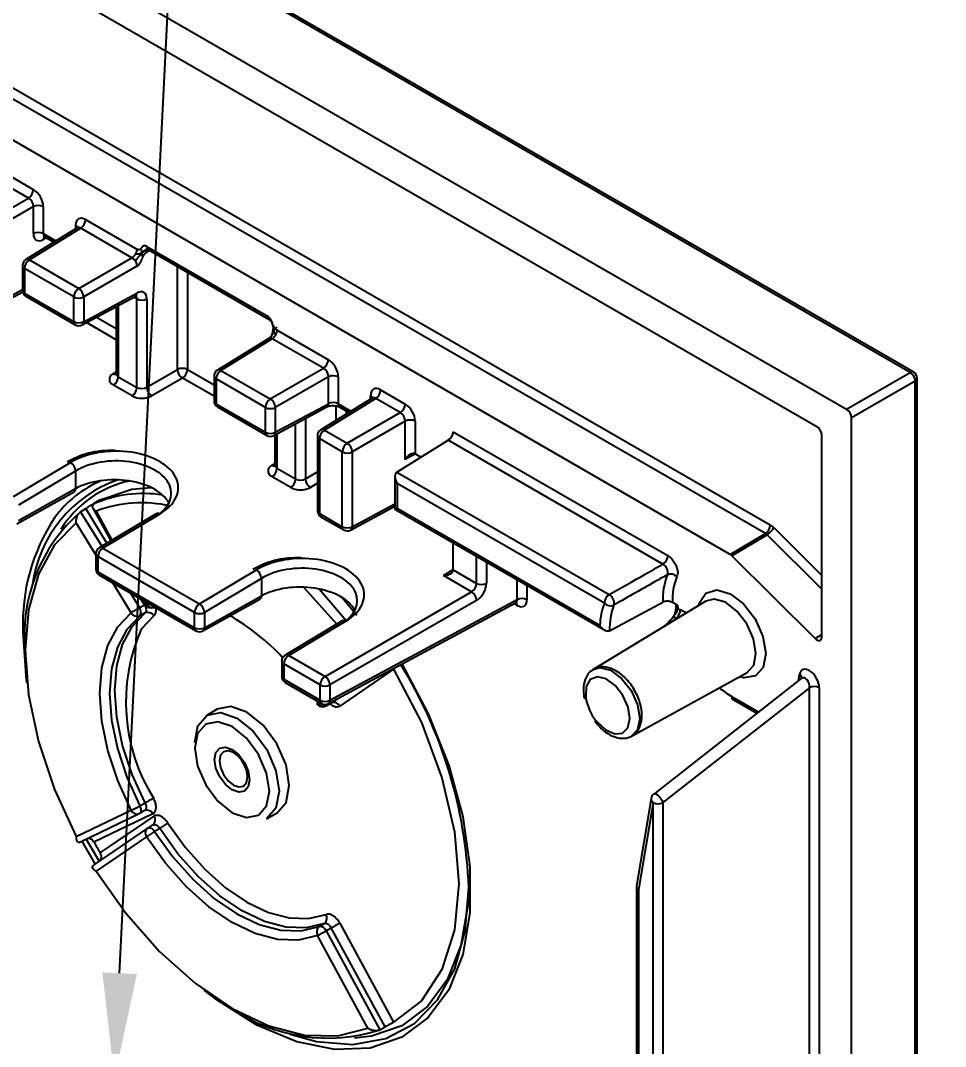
# Model space of a CAD drawing. Extents: x 0 to 6.45, y -6.24 to 0.
# Drawn here: x 3.331 to 4.65, y -2.25 to -0.786 of the extents above; entities that cross this region are included whole.
import ezdxf
from ezdxf import colors
from ezdxf.entities.mleader import LeaderData, LeaderLine
from ezdxf.math import Vec2, Vec3

# ---------------------------------------------------------------- set-up
doc = ezdxf.new("R2010")
doc.units = 0
doc.header["$LTSCALE"] = 0.5
doc.header["$MEASUREMENT"] = 0
doc.layers.add('End Cap', color=92, linetype='CONTINUOUS')
doc.layers.add('FAB DWG', color=221, linetype='CONTINUOUS')
doc.styles.get("Standard").update_dxf_attribs({"font": 'arial.ttf'})

msp = doc.modelspace()

# ---------------------------------------------------------------- linework, layer by layer
at = {"layer": 'End Cap', "transparency": 16777216}
for p, q in [((4.5999, -1.2884), (2.7788, -0.2371)), ((4.6048, -1.288), (2.7837, -0.2367)), ((2.6847, -0.2877), (4.509, -1.3408)), ((2.7271, -0.3612), (4.4666, -1.3653)), ((2.9074, -0.644), (4.4003, -1.5059)), ((4.3934, -1.518), (2.9004, -0.6562)), ((4.3432, -1.5479), (2.8505, -0.6862)), ((3.3141, -1.007), (3.3492, -1.0273)), ((3.3423, -1.0395), (3.3072, -1.0192)), ((3.2787, -1.0762), (3.3423, -1.0395)), ((3.3494, -1.0517), (3.2857, -1.0884)), ((3.3494, -1.0903), (3.3494, -1.0517)), ((3.3634, -1.0518), (3.3634, -1.0903)), ((3.4117, -1.082), (3.3384, -1.1273)), ((3.4168, -1.0825), (3.3436, -1.1277)), ((3.4096, -1.0833), (3.4096, -1.0785)), ((3.4898, -1.1246), (3.4168, -1.0825)), ((3.4237, -1.0703), (3.4967, -1.1125)), ((3.3634, -1.0903), (3.3814, -1.1007)), ((3.3679, -1.0963), (3.3635, -1.0987)), ((3.3655, -1.0949), (3.3786, -1.1025)), ((3.5111, -1.1085), (3.6826, -1.2075)), ((3.5118, -1.1123), (3.6846, -1.2121)), ((3.414, -1.1684), (3.4898, -1.1246)), ((3.5154, -1.1144), (3.511, -1.1167)), ((3.3337, -1.1358), (3.3337, -1.1711)), ((3.407, -1.1806), (3.3366, -1.1399)), ((3.3366, -1.1399), (3.3366, -1.1752)), ((3.3436, -1.1277), (3.414, -1.1684)), ((3.4969, -1.1369), (3.4211, -1.1806)), ((3.5549, -1.2842), (3.5549, -1.1371)), ((3.5689, -1.1452), (3.5689, -1.2843)), ((3.2857, -1.1959), (3.3337, -1.1701)), ((3.2835, -1.2005), (3.334, -1.1734)), ((3.3366, -1.1752), (3.407, -1.2158)), ((3.3387, -1.1797), (3.4091, -1.2204)), ((3.407, -1.2158), (3.407, -1.1806)), ((3.4189, -1.2205), (3.4946, -1.1798)), ((3.4211, -1.2159), (3.4969, -1.1751)), ((3.4211, -1.1806), (3.4211, -1.2159)), ((3.497, -1.1835), (3.4925, -1.1809)), ((3.497, -1.3097), (3.497, -1.1835)), ((3.511, -1.1836), (3.511, -1.3095)), ((3.4675, -1.1944), (3.4675, -1.2902)), ((3.4704, -1.1928), (3.4704, -1.2944)), ((3.4394, -1.2095), (3.4675, -1.2257)), ((3.4675, -1.2419), (3.4249, -1.2173)), ((3.6914, -1.2253), (3.6913, -1.2259)), ((3.697, -1.228), (3.77, -1.2702)), ((3.685, -1.2397), (3.6117, -1.2851)), ((3.69, -1.2402), (3.6168, -1.2855)), ((3.763, -1.2824), (3.69, -1.2402)), ((3.4632, -1.2901), (3.4675, -1.2875)), ((3.511, -1.3095), (3.5549, -1.2842)), ((3.5689, -1.2843), (3.6069, -1.3062)), ((3.6168, -1.2855), (3.6872, -1.3261)), ((3.6872, -1.3261), (3.763, -1.2824)), ((3.4675, -1.2902), (3.4672, -1.2914)), ((3.4704, -1.2944), (3.497, -1.3097)), ((3.5619, -1.2964), (3.5181, -1.3218)), ((3.6069, -1.3224), (3.5619, -1.2964)), ((3.6069, -1.2936), (3.6069, -1.3288)), ((3.6803, -1.3383), (3.6099, -1.2976)), ((3.6099, -1.2976), (3.6099, -1.3329)), ((3.7701, -1.2946), (3.6943, -1.3384)), ((3.7701, -1.3329), (3.7701, -1.2946)), ((3.7841, -1.2947), (3.7841, -1.3332)), ((4.509, -1.3408), (4.5999, -1.2884)), ((4.607, -1.3006), (4.5161, -1.3531)), ((4.607, -4.4406), (4.607, -1.3006)), ((4.6098, -4.4366), (4.6098, -1.2966)), ((3.49, -1.3219), (3.4635, -1.3066)), ((3.8445, -1.3132), (3.8796, -1.3335)), ((3.8325, -1.3249), (3.7592, -1.3702)), ((3.8375, -1.3254), (3.7643, -1.3706)), ((3.8303, -1.3262), (3.8303, -1.3214)), ((3.8726, -1.3456), (3.8375, -1.3254)), ((3.6099, -1.3329), (3.6803, -1.3735)), ((3.6119, -1.3375), (3.6823, -1.3781)), ((3.6803, -1.3735), (3.6803, -1.3383)), ((3.6921, -1.3783), (3.7679, -1.3375)), ((3.6943, -1.3736), (3.7701, -1.3329)), ((3.6943, -1.3384), (3.6943, -1.3736)), ((3.7811, -1.3566), (3.7811, -1.3361)), ((3.7841, -1.3332), (3.8022, -1.3436)), ((3.7862, -1.3378), (3.7993, -1.3454)), ((3.7952, -1.343), (3.7952, -1.348)), ((3.7968, -1.3894), (3.8726, -1.3456)), ((3.7373, -1.354), (3.7373, -1.4401)), ((3.8797, -1.3579), (3.8039, -1.4016)), ((3.8797, -1.4125), (3.8797, -1.3579)), ((3.8937, -1.358), (3.8937, -1.4045)), ((4.5161, -4.4641), (4.5161, -1.3531)), ((3.6967, -1.3758), (3.6967, -1.425)), ((3.7232, -1.4403), (3.7232, -1.3615)), ((3.7643, -1.3706), (3.7968, -1.3894)), ((3.9479, -1.3729), (4.2541, -1.5496)), ((3.6938, -1.3774), (3.6938, -1.4209)), ((3.7544, -1.3787), (3.7544, -1.4857)), ((3.7899, -1.4016), (3.7574, -1.3828)), ((3.7574, -1.3828), (3.7574, -1.4897)), ((3.8678, -1.4304), (3.941, -1.3851)), ((4.2471, -1.5618), (3.941, -1.3851)), ((4.4736, -1.6659), (4.4736, -1.3776)), ((3.7899, -1.5085), (3.7899, -1.4016)), ((3.8039, -1.4016), (3.8039, -1.5086)), ((3.8941, -1.4047), (3.8797, -1.4125)), ((3.902, -1.4093), (3.8938, -1.4046)), ((3.3209, -1.4655), (3.4023, -1.4169)), ((3.6895, -1.4207), (3.6938, -1.4181)), ((3.4095, -1.4291), (3.3281, -1.4776)), ((3.4095, -1.4291), (3.4095, -1.4541)), ((3.6938, -1.4208), (3.6935, -1.4221)), ((3.6967, -1.425), (3.7232, -1.4403)), ((3.7373, -1.4401), (3.7544, -1.4302)), ((3.8678, -1.4304), (4.1707, -1.6052)), ((3.7163, -1.4525), (3.6898, -1.4372)), ((3.7544, -1.4465), (3.7443, -1.4524)), ((3.865, -1.4368), (3.865, -1.4836)), ((4.1638, -1.6174), (3.868, -1.4466)), ((3.868, -1.4466), (3.868, -1.4819)), ((3.3259, -1.5041), (3.4073, -1.4588)), ((3.3281, -1.4994), (3.4095, -1.4541)), ((3.4357, -1.476), (3.4429, -1.4717)), ((3.4357, -1.4753), (3.4361, -1.4758)), ((3.8039, -1.5086), (3.865, -1.4757)), ((3.4167, -1.487), (3.424, -1.4826)), ((3.4167, -1.487), (3.4469, -1.5363)), ((3.4542, -1.5319), (3.424, -1.4826)), ((3.4343, -1.482), (3.4597, -1.5286)), ((3.4388, -1.4864), (3.4613, -1.5277)), ((3.5245, -1.4899), (3.4432, -1.5384)), ((3.5295, -1.4904), (3.4482, -1.5389)), ((3.7574, -1.4897), (3.7899, -1.5085)), ((3.8017, -1.5132), (3.865, -1.4792)), ((3.865, -1.4836), (4.1641, -1.6562)), ((3.868, -1.4819), (4.1572, -1.6489)), ((3.4384, -1.5488), (3.4103, -1.5029)), ((3.7594, -1.4943), (3.7919, -1.5131)), ((4.3432, -1.5479), (4.3934, -1.518)), ((4.3958, -1.5199), (4.3456, -1.5498)), ((4.4736, -1.5976), (4.3958, -1.5199)), ((4.4052, -1.5097), (4.4736, -1.578)), ((3.9479, -1.5699), (3.9479, -1.5314)), ((3.4384, -1.547), (3.4384, -1.5688)), ((3.5792, -1.6307), (3.4413, -1.5511)), ((3.4413, -1.5511), (3.4413, -1.5729)), ((3.4482, -1.5389), (3.5861, -1.6185)), ((3.9813, -1.5893), (3.9813, -1.5507)), ((4.4642, -1.6681), (4.3456, -1.5498)), ((3.9954, -1.5588), (3.9954, -1.5894)), ((3.4413, -1.5729), (3.5792, -1.6525)), ((3.4434, -1.5775), (3.5812, -1.6571)), ((3.5861, -1.6185), (3.6674, -1.57)), ((3.934, -1.5782), (3.9479, -1.5696)), ((3.9742, -1.6014), (3.934, -1.5782)), ((3.9479, -1.57), (3.9813, -1.5893)), ((3.4887, -1.6311), (3.4627, -1.5887)), ((3.6746, -1.5821), (3.5933, -1.6307)), ((3.6746, -1.5821), (3.6746, -1.6072)), ((4.0392, -1.6125), (4.0392, -1.5841)), ((4.0532, -1.5922), (4.0532, -1.6126)), ((3.4877, -1.6031), (3.5004, -1.6239)), ((3.5933, -1.6525), (3.6746, -1.6072)), ((3.7568, -1.5973), (3.7954, -1.6422)), ((3.7653, -1.722), (3.9742, -1.6014)), ((3.7901, -1.6099), (3.8105, -1.6347)), ((3.5079, -1.6197), (3.5032, -1.6121)), ((3.506, -1.6136), (3.5089, -1.6191)), ((3.5089, -1.6191), (3.5079, -1.6197)), ((3.509, -1.6154), (3.5107, -1.6184)), ((3.5222, -1.6233), (3.5214, -1.6236)), ((3.5911, -1.6572), (3.6724, -1.6119)), ((3.7701, -1.7607), (4.0371, -1.6171)), ((3.7723, -1.756), (4.0392, -1.6125)), ((3.9812, -1.6136), (3.7723, -1.7342)), ((4.0391, -1.6207), (4.0349, -1.6183)), ((4.3085, -1.6147), (4.1476, -1.7122)), ((4.1711, -1.657), (4.247, -1.6163)), ((4.2681, -1.6206), (4.261, -1.6165)), ((4.2653, -1.619), (4.2654, -1.6222)), ((3.5085, -1.6314), (3.501, -1.6355)), ((3.5792, -1.6525), (3.5792, -1.6307)), ((3.5933, -1.6307), (3.5933, -1.6525)), ((4.2655, -1.6392), (4.2615, -1.6432)), ((4.267, -1.6399), (4.2655, -1.6392)), ((4.2683, -1.6255), (4.2718, -1.6267)), ((4.2718, -1.6267), (4.2813, -1.6312)), ((3.7897, -1.6429), (3.7084, -1.6915)), ((3.7947, -1.6434), (3.7134, -1.692)), ((4.4642, -1.6681), (4.4736, -1.6621)), ((3.7134, -1.692), (3.7653, -1.722)), ((3.7035, -1.7001), (3.7035, -1.7219)), ((3.7583, -1.7341), (3.7064, -1.7042)), ((3.7064, -1.7042), (3.7064, -1.726)), ((3.8631, -1.7118), (3.7863, -1.7643)), ((3.8626, -1.711), (3.8631, -1.7118)), ((3.7064, -1.726), (3.7583, -1.7559)), ((4.2024, -1.8072), (4.3673, -1.7166)), ((4.4443, -1.7251), (4.234, -1.8899)), ((4.4405, -1.7281), (4.4419, -1.7192)), ((3.7085, -1.7306), (3.7604, -1.7605)), ((3.7583, -1.7559), (3.7583, -1.7341)), ((3.7723, -1.7342), (3.7723, -1.756)), ((4.456, -1.7382), (4.2471, -1.902)), ((4.456, -2.8175), (4.456, -1.7382)), ((4.47, -1.7383), (4.47, -2.8176)), ((3.7741, -1.7598), (3.7828, -1.7539)), ((4.1371, -1.751), (4.1373, -1.7535)), ((4.3452, -1.7506), (4.3835, -1.7727)), ((4.3473, -1.7552), (4.381, -1.7747)), ((3.6106, -1.7691), (3.5965, -1.7777)), ((3.7546, -1.7593), (3.7563, -1.7582)), ((3.7665, -1.764), (3.7738, -1.76)), ((3.7668, -1.7638), (3.7665, -1.764)), ((3.7759, -1.7575), (3.7668, -1.7638)), ((3.7668, -1.7638), (3.7741, -1.7598)), ((4.1513, -1.7847), (4.1532, -1.7868)), ((3.501, -1.9067), (3.5085, -1.9026)), ((4.2303, -1.8961), (4.2094, -2.0208)), ((4.2331, -1.9019), (4.2122, -2.0265)), ((4.2331, -2.9024), (4.2331, -1.9019)), ((4.2471, -1.902), (4.2471, -2.9025)), ((3.4103, -1.9506), (3.4887, -1.9129)), ((3.5079, -1.9135), (3.5004, -1.9176)), ((3.5082, -1.9133), (3.5079, -1.9135)), ((3.6816, -1.9251), (3.6961, -1.9172)), ((3.4164, -1.958), (3.5001, -1.9178)), ((3.5196, -1.9183), (3.4357, -1.9586)), ((3.4446, -1.9739), (3.5214, -1.9214)), ((3.5121, -1.9386), (3.4354, -1.9909)), ((3.5124, -1.9384), (3.5197, -1.9339)), ((3.52, -1.9337), (3.5197, -1.9339)), ((3.5295, -1.9389), (3.5222, -1.9433)), ((3.4376, -1.9894), (3.4188, -1.9569)), ((3.5107, -1.9509), (3.4388, -2)), ((4.2093, -2.0225), (4.2093, -2.7963)), ((4.2122, -2.0265), (4.2122, -2.8004)), ((3.757, -2.0789), (3.7643, -2.0745)), ((3.7863, -2.0743), (3.8631, -2.2155)), ((3.8265, -2.2238), (3.7546, -2.0918)), ((3.7668, -2.0852), (3.8435, -2.2261)), ((3.851, -2.222), (3.7741, -2.0808)), ((3.8435, -2.2261), (3.851, -2.222))]:
    msp.add_line(p, q, dxfattribs=at)
at = {"layer": 'End Cap', "transparency": 16777216, "flags": 128}
for points in [[(3.4446, -1.4702), (3.4898, -1.4549), (3.5172, -1.4526)], [(3.4103, -1.5029), (3.3793, -1.5344), (3.3564, -1.5761), (3.3424, -1.6268), (3.3377, -1.6848), (3.3424, -1.7483), (3.3564, -1.8151), (3.3793, -1.8833), (3.4103, -1.9506)], [(3.782, -1.6476), (3.7361, -1.5959), (3.735, -1.5947)], [(4.2978, -1.6212), (4.2989, -1.6174), (4.3085, -1.6034), (4.324, -1.5986), (4.3429, -1.604), (4.3621, -1.6185), (4.3787, -1.64), (4.3898, -1.6649), (4.3939, -1.6892), (4.3901, -1.7091), (4.3791, -1.7214), (4.3627, -1.724), (4.3564, -1.7226)], [(3.5004, -1.6239), (3.5043, -1.6217), (3.5079, -1.6197)], [(4.3673, -1.7166), (4.3766, -1.7062), (4.3798, -1.6892), (4.3764, -1.6684), (4.3668, -1.6471), (4.3527, -1.6288), (4.3362, -1.6163), (4.3201, -1.6118), (4.3085, -1.6147)], [(3.4887, -1.9129), (3.4696, -1.8706), (3.4555, -1.8278), (3.4469, -1.7859), (3.4439, -1.7462), (3.4469, -1.7097), (3.4555, -1.6778), (3.4696, -1.6513), (3.4887, -1.6311)], [(3.501, -1.6355), (3.4826, -1.655), (3.4691, -1.6804), (3.4608, -1.7112), (3.458, -1.7462), (3.4608, -1.7845), (3.4691, -1.8249), (3.4826, -1.866), (3.501, -1.9067)], [(3.5085, -1.9026), (3.4901, -1.8619), (3.4765, -1.8207), (3.4682, -1.7804), (3.4654, -1.7421), (3.4682, -1.707), (3.4765, -1.6763), (3.4901, -1.6508), (3.5085, -1.6314)], [(3.5209, -1.6358), (3.5032, -1.6544), (3.5031, -1.6546)], [(3.3404, -1.7322), (3.3396, -1.7273), (3.3345, -1.6585)], [(3.8749, -1.7043), (3.9122, -1.7752), (3.9416, -1.8489), (3.9617, -1.9225), (3.9719, -1.9934), (3.9719, -2.0595), (3.9617, -2.1187), (3.9416, -2.169), (3.9122, -2.2088), (3.8746, -2.2368), (3.8298, -2.2522), (3.7794, -2.2544), (3.7249, -2.2434), (3.6682, -2.2195), (3.611, -2.1835), (3.5929, -2.1697)], [(3.8631, -1.7118), (3.9026, -1.788), (3.9319, -1.8665), (3.95, -1.944), (3.9561, -2.0174), (3.95, -2.0837), (3.9319, -2.1403), (3.9026, -2.1848), (3.8631, -2.2155)], [(4.1477, -1.7122), (4.1573, -1.7095), (4.1726, -1.7133), (4.1883, -1.7248), (4.2019, -1.7422), (4.211, -1.7625), (4.2141, -1.7822), (4.2107, -1.7982), (4.2024, -1.8072)], [(4.1532, -1.7868), (4.1656, -1.7984), (4.1785, -1.804), (4.1897, -1.8029), (4.1973, -1.7952), (4.2001, -1.7821), (4.1975, -1.7659), (4.1901, -1.7494), (4.179, -1.7351), (4.1661, -1.7257), (4.1537, -1.7226), (4.1436, -1.7264), (4.1378, -1.7364), (4.1371, -1.751)], [(3.6961, -1.9172), (3.6966, -1.9169), (3.7097, -1.9018), (3.7143, -1.8778), (3.7097, -1.8484), (3.6966, -1.8182), (3.677, -1.7917), (3.6539, -1.773), (3.6307, -1.765), (3.6111, -1.7688), (3.6106, -1.7691)], [(3.5794, -1.8163), (3.584, -1.7924), (3.597, -1.7773), (3.6165, -1.7736), (3.6396, -1.7816), (3.6626, -1.8002), (3.6822, -1.8265), (3.6952, -1.8566), (3.6998, -1.8858), (3.6952, -1.9098), (3.6822, -1.9248), (3.6816, -1.9251)], [(3.6858, -1.8858), (3.6817, -1.86), (3.6702, -1.8334), (3.653, -1.8101), (3.6326, -1.7937), (3.6123, -1.7867), (3.5951, -1.79), (3.5835, -1.8033), (3.5795, -1.8244), (3.5835, -1.8502), (3.5951, -1.8768), (3.6123, -1.9), (3.6326, -1.9165), (3.653, -1.9235), (3.6702, -1.9202), (3.6817, -1.9069), (3.6858, -1.8858)], [(4.1526, -1.7891), (4.1525, -1.789), (4.1524, -1.7885), (4.1527, -1.7877), (4.1532, -1.7868)], [(3.6576, -1.8695), (3.6557, -1.8794), (3.6503, -1.8856), (3.6422, -1.8872), (3.6326, -1.8839), (3.6231, -1.8762), (3.615, -1.8653), (3.6096, -1.8528), (3.6077, -1.8407), (3.6096, -1.8308), (3.615, -1.8245), (3.6231, -1.823), (3.6326, -1.8263), (3.6422, -1.834), (3.6503, -1.8449), (3.6557, -1.8574), (3.6576, -1.8695)], [(3.6358, -1.8315), (3.6346, -1.8308), (3.6269, -1.8281), (3.6204, -1.8294), (3.6161, -1.8344), (3.6146, -1.8424), (3.6161, -1.8521), (3.6204, -1.8621), (3.6269, -1.8709), (3.6346, -1.8771), (3.6423, -1.8798), (3.6488, -1.8785), (3.6531, -1.8735), (3.6547, -1.8655), (3.6547, -1.8655)], [(4.234, -1.8899), (4.2348, -1.8895), (4.2369, -1.8897), (4.2394, -1.891), (4.242, -1.8932), (4.2443, -1.896), (4.2461, -1.8991), (4.2471, -1.902)], [(3.501, -1.9067), (3.5018, -1.9084), (3.5023, -1.9102), (3.5026, -1.9119), (3.5026, -1.9135), (3.5024, -1.9149), (3.502, -1.9161), (3.5013, -1.917), (3.5004, -1.9176)], [(3.541, -1.9313), (3.566, -1.9662), (3.5937, -1.9972), (3.6233, -2.0235), (3.6539, -2.0443), (3.6844, -2.0588), (3.714, -2.0666), (3.7417, -2.0676), (3.7667, -2.0616)], [(3.5124, -1.9384), (3.5134, -1.9379), (3.5145, -1.9378), (3.5158, -1.938), (3.5171, -1.9385), (3.5185, -1.9394), (3.5198, -1.9405), (3.521, -1.9418), (3.5222, -1.9433)], [(3.5222, -1.9433), (3.5482, -1.9796), (3.5771, -2.0119), (3.6078, -2.0393), (3.6396, -2.0608), (3.6713, -2.0759), (3.7021, -2.0841), (3.731, -2.0851), (3.757, -2.0789)], [(3.7643, -2.0745), (3.7383, -2.0807), (3.7094, -2.0797), (3.6787, -2.0715), (3.6469, -2.0564), (3.6151, -2.0349), (3.5844, -2.0075), (3.5555, -1.9752), (3.5295, -1.9389)], [(3.4247, -1.9541), (3.4387, -1.9786), (3.443, -1.9858)], [(3.7546, -2.0918), (3.7276, -2.0982), (3.6976, -2.0972), (3.6656, -2.0887), (3.6326, -2.073), (3.5996, -2.0506), (3.5677, -2.0222), (3.5377, -1.9886), (3.5107, -1.9509)], [(3.4388, -2), (3.4816, -2.0604), (3.5292, -2.1143), (3.5801, -2.1599), (3.6326, -2.1957), (3.6852, -2.2206), (3.7361, -2.2338), (3.7837, -2.2349), (3.8265, -2.2238)], [(3.9703, -2.0174), (3.969, -2.0487), (3.9591, -2.106), (3.9396, -2.1547), (3.9112, -2.1932), (3.8747, -2.2204), (3.8313, -2.2353), (3.8072, -2.238)], [(3.7157, -2.2326), (3.7531, -2.243), (3.8049, -2.2473), (3.8519, -2.2386), (3.8927, -2.2172), (3.9258, -2.1836), (3.9502, -2.1391), (3.9652, -2.085), (3.9703, -2.0231)], [(3.7741, -2.0808), (3.7706, -2.083), (3.7668, -2.0852)]]:
    msp.add_lwpolyline(points, dxfattribs=at)
at = {"layer": 'End Cap', "transparency": 16777216}
for centre, radius, start, end in [((3.3338, -1.0266), 0.0154, 303.2297, 357.3477), ((3.3563, -1.0655), 0.0154, 62.6565, 116.7662), ((3.4072, -1.0834), 0.00546, 19.2477, 64.3058), ((3.4083, -1.0696), 0.0154, 303.2297, 357.3477), ((3.3563, -1.104), 0.0154, 62.6565, 116.7662), ((3.369, -1.0984), 0.00555, 137.7171, 183.5482), ((3.3407, -1.1318), 0.00501, 54.4735, 116.3416), ((3.3437, -1.1358), 0.01, 121.7291, 180), ((3.3386, -1.1354), 0.00494, 185.0787, 246.2415), ((3.352, -1.1406), 0.0154, 123.2297, 177.3477), ((3.4224, -1.1813), 0.0154, 123.2297, 177.3477), ((3.4052, -1.1816), 0.0159, 3.5222, 56.4778), ((3.3437, -1.1711), 0.01, 180, 240.0027), ((3.3385, -1.1707), 0.0048, 184.1293, 247.1908), ((3.3414, -1.1758), 0.0048, 172.814, 235.8738), ((3.4141, -1.1669), 0.0154, 242.6565, 296.7662), ((3.492, -1.1757), 0.00487, 302.6721, 6.5147), ((3.5041, -1.1698), 0.0154, 242.6565, 296.7662), ((3.4141, -1.2021), 0.0154, 242.6565, 296.7662), ((3.4118, -1.2164), 0.0048, 172.814, 235.8738), ((3.4141, -1.2117), 0.01, 240.0027, 298.2656), ((3.4162, -1.2164), 0.00487, 302.6721, 6.5147), ((3.7546, -1.2695), 0.0154, 303.2297, 357.3477), ((3.5618, -1.2979), 0.0154, 62.6565, 116.7662), ((3.5707, -1.2832), 0.0159, 183.5222, 236.4778), ((3.5535, -1.2835), 0.0154, 303.2297, 357.3477), ((3.6169, -1.2936), 0.01, 121.7291, 180), ((3.6253, -1.2984), 0.0154, 123.2297, 177.3477), ((3.6139, -1.2894), 0.00487, 53.4892, 117.3259), ((4.6027, -1.2925), 0.00495, 65.3602, 124.6041), ((4.5998, -1.2966), 0.01, 0, 60.0027), ((3.4663, -1.2854), 0.00558, 236.5298, 281.5436), ((3.455, -1.2937), 0.0154, 303.2297, 357.3477), ((3.6117, -1.2932), 0.0048, 184.1293, 247.1908), ((3.777, -1.3084), 0.0154, 62.6565, 116.7662), ((4.592, -1.3011), 0.0149, 1.7215, 58.2785), ((4.6048, -1.2962), 0.00495, 295.3879, 354.638), ((3.4816, -1.309), 0.0154, 303.2297, 357.3477), ((3.5268, -1.3085), 0.0159, 183.5222, 236.4778), ((3.8291, -1.3125), 0.0154, 303.2297, 357.3477), ((3.6169, -1.3288), 0.01, 180, 240.0027), ((3.6117, -1.3285), 0.0048, 184.1293, 247.1908), ((3.6957, -1.339), 0.0154, 123.2297, 177.3477), ((3.6785, -1.3393), 0.0159, 3.5222, 56.4778), ((3.8279, -1.3263), 0.00546, 19.2477, 64.3058), ((3.6148, -1.3334), 0.00494, 173.763, 234.9248), ((3.6874, -1.3246), 0.0154, 242.6565, 296.7662), ((3.7652, -1.3334), 0.00487, 302.6721, 6.5147), ((3.7889, -1.3338), 0.0048, 172.814, 235.8738), ((3.8642, -1.3327), 0.0154, 303.2297, 357.3477), ((3.8866, -1.3716), 0.0154, 62.6565, 116.7662), ((3.6852, -1.3741), 0.00494, 173.763, 234.9248), ((3.6874, -1.3599), 0.0154, 242.6565, 296.7662), ((3.6895, -1.3742), 0.00487, 302.6721, 6.5147), ((3.7644, -1.3787), 0.01, 121.7291, 180), ((3.7728, -1.3835), 0.0154, 123.2297, 177.3477), ((3.7614, -1.3747), 0.00501, 54.4735, 116.3416), ((3.6873, -1.3695), 0.01, 240.0027, 298.2656), ((3.7594, -1.3783), 0.00494, 185.0787, 246.2415), ((3.8053, -1.4023), 0.0154, 123.2297, 177.3477), ((3.7881, -1.4026), 0.0159, 3.5222, 56.4778), ((3.797, -1.3879), 0.0154, 242.6565, 296.7662), ((3.3939, -1.43), 0.0156, 3.6388, 57.5208), ((3.6926, -1.4161), 0.00558, 236.5298, 281.5436), ((3.6813, -1.4243), 0.0154, 303.2297, 357.3477), ((3.5298, -1.615), 0.1834, 109.0383, 172.5066), ((3.5077, -1.5888), 0.1585, 112.7297, 144.0143), ((3.5186, -1.5925), 0.1528, 102.35, 148.4165), ((3.7079, -1.4396), 0.0154, 303.2297, 357.3477), ((3.7531, -1.4392), 0.0159, 183.5222, 236.4778), ((3.4046, -1.4547), 0.00492, 303.1377, 6.175), ((3.5063, -1.636), 0.1749, 81.0424, 113.8181), ((3.5114, -1.5961), 0.1426, 117.957, 122.0538), ((3.5034, -1.6526), 0.1783, 76.6267, 111.2295), ((3.5697, -1.6631), 0.2333, 130.9826, 185.8706), ((3.5266, -1.4941), 0.00474, 52.3813, 116.3986), ((3.7644, -1.4857), 0.01, 180, 240.0027), ((3.7592, -1.4853), 0.0048, 184.1293, 247.1908), ((3.7621, -1.4903), 0.0048, 172.814, 235.8738), ((3.608, -1.6465), 0.2738, 146.587, 182.5082), ((4.3849, -1.5052), 0.0154, 303.2297, 357.3477), ((3.7946, -1.5091), 0.0048, 172.814, 235.8738), ((3.797, -1.4948), 0.0154, 242.6565, 296.7662), ((3.7969, -1.5044), 0.01, 240.0027, 298.2656), ((3.7991, -1.5091), 0.00487, 302.6721, 6.5147), ((4.3834, -1.4992), 0.0241, 300.9243, 334.4417), ((3.4484, -1.547), 0.01, 120.856, 180), ((3.4434, -1.5465), 0.00503, 185.6948, 245.6253), ((3.4567, -1.5518), 0.0154, 123.2297, 177.3477), ((3.4453, -1.5427), 0.00474, 52.3813, 116.3986), ((4.2387, -1.5489), 0.0154, 303.2297, 357.3477), ((3.4484, -1.5688), 0.01, 180, 240.0027), ((3.4434, -1.5683), 0.00503, 185.6948, 245.6253), ((3.446, -1.5735), 0.0048, 172.814, 235.8738), ((3.659, -1.5831), 0.0156, 3.6388, 57.5208), ((4.3383, -1.6115), 0.0914, 157.721, 183.0057), ((4.2584, -1.5877), 0.0118, 42.39, 113.7639), ((4.3455, -1.6118), 0.0847, 157.7504, 183.2311), ((3.9884, -1.5756), 0.0154, 242.6565, 296.7662), ((3.6697, -1.6077), 0.00492, 303.1377, 6.175), ((3.9654, -1.6146), 0.0159, 3.5222, 56.4778), ((4.1791, -1.6181), 0.0154, 123.2297, 177.3477), ((4.163, -1.6175), 0.0145, 349.6625, 58.0852), ((3.6111, -1.8154), 0.2213, 120.0258, 123.5986), ((3.4929, -1.6301), 0.00976, 326.3054, 39.7606), ((3.5081, -1.6146), 0.00464, 280.6914, 303.6679), ((3.5177, -1.6144), 0.01, 208.5559, 291.862), ((3.5189, -1.6151), 0.0089, 201.9662, 286.6027), ((3.5946, -1.6314), 0.0154, 123.2297, 177.3477), ((3.5777, -1.6317), 0.0156, 3.6388, 57.5208), ((4.0336, -1.6203), 0.00551, 355.824, 39.4924), ((4.0462, -1.6263), 0.0154, 62.6565, 116.7662), ((4.2515, -1.652), 0.0943, 158.4902, 178.1097), ((4.1725, -1.6092), 0.012, 223.3027, 293.8916), ((4.2642, -1.6536), 0.0931, 158.9181, 182.0968), ((4.2697, -1.6214), 0.00435, 190.9019, 251.6032), ((4.3815, -1.6166), 0.1135, 182.0192, 184.4856), ((3.4973, -1.6265), 0.00978, 208.4102, 292.5019), ((3.5123, -1.6404), 0.00977, 28.3827, 112.5014), ((3.5862, -1.6171), 0.0154, 242.6097, 297.3903), ((3.47, -1.9128), 0.32, 42.813, 60.0334), ((4.2575, -1.6273), 0.0144, 303.939, 2.3336), ((3.5839, -1.6531), 0.0048, 172.814, 235.8738), ((3.5862, -1.6389), 0.0154, 242.6097, 297.3903), ((3.5884, -1.6531), 0.00492, 303.1377, 6.175), ((3.7918, -1.6472), 0.00474, 52.3813, 116.3986), ((3.7399, -1.7587), 0.2587, 156.2653, 212.1524), ((3.5862, -1.6484), 0.01, 240.0027, 299.1235), ((3.7135, -1.7001), 0.01, 120.856, 180), ((3.7218, -1.7049), 0.0154, 123.2297, 177.3477), ((3.7105, -1.6958), 0.00474, 52.3813, 116.3986), ((3.7085, -1.6996), 0.00503, 185.6948, 245.6253), ((3.3154, -2.0488), 0.6553, 2.2469, 31.6314), ((3.7135, -1.7219), 0.01, 180, 240.0027), ((3.7085, -1.7214), 0.00503, 185.6948, 245.6253), ((3.7112, -1.7266), 0.0048, 172.814, 235.8738), ((3.7737, -1.7348), 0.0154, 123.2297, 177.3477), ((3.7565, -1.7352), 0.0159, 3.5222, 56.4778), ((4.4385, -1.7244), 0.00623, 355.167, 56.7544), ((3.7654, -1.7204), 0.0154, 242.6565, 296.7662), ((4.4064, -1.6459), 0.1213, 229.6372, 239.7011), ((4.4629, -1.752), 0.0154, 62.6565, 116.7662), ((3.7654, -1.7423), 0.0154, 242.6565, 296.7662), ((3.7631, -1.7565), 0.0048, 172.814, 235.8738), ((3.7675, -1.7566), 0.00487, 302.6721, 6.5147), ((4.1381, -1.7472), 0.00394, 193.9104, 255.7652), ((4.1391, -1.7491), 0.00477, 182.9591, 247.3841), ((4.1443, -1.7494), 0.01, 180.0634, 189.8243), ((4.1377, -1.7501), 0.00341, 197.0598, 261.9528), ((4.214, -1.7343), 0.0794, 193.3735, 197.5371), ((4.2096, -1.7398), 0.0736, 190.7708, 217.6031), ((4.35, -1.7512), 0.0048, 172.814, 235.8738), ((3.7558, -1.7618), 0.00276, 114.7057, 154.5988), ((3.7617, -1.7552), 0.01, 212.7311, 298.7077), ((3.7631, -1.755), 0.00954, 206.7804, 292.4889), ((3.7654, -1.7519), 0.01, 240.0027, 298.2656), ((3.7778, -1.7686), 0.00954, 26.7804, 112.4889), ((4.1526, -1.7865), 0.00222, 126.6953, 184.9837), ((4.1535, -1.7862), 0.00272, 146.795, 213.5276), ((4.1583, -1.7806), 0.01, 217.2787, 225.0212), ((3.6108, -1.8676), 0.0439, 2.7235, 55.3484), ((3.5678, -2.0054), 0.1187, 113.2747, 119.9406), ((4.2401, -1.8978), 0.01, 128.0935, 170.4937), ((4.2364, -1.8967), 0.0061, 174.453, 237.4685), ((4.2401, -1.8882), 0.0154, 242.6565, 296.7662), ((3.4423, -1.8046), 0.1178, 293.2213, 299.94), ((3.497, -1.9093), 0.00906, 203.3401, 289.9028), ((3.5113, -1.9219), 0.00906, 23.3401, 109.9028), ((3.4958, -1.9088), 0.01, 295.6809, 298.7368), ((3.5142, -1.9268), 0.00906, 310.1056, 36.6603), ((3.4702, -1.8364), 0.1185, 300.0542, 306.7332), ((3.5179, -1.9455), 0.00906, 130.1056, 216.6603), ((3.581, -2.045), 0.1175, 120.0547, 126.7867), ((3.5177, -1.9468), 0.01, 121.2581, 124.3298), ((4.0813, -1.5961), 0.7404, 209.317, 210.683), ((4.2193, -2.0225), 0.01, 170.4937, 180), ((4.2142, -2.022), 0.00494, 185.0787, 246.2415), ((4.2155, -2.0214), 0.0061, 174.453, 237.4685), ((3.7584, -2.0667), 0.00977, 307.4934, 31.6188), ((3.8851, -2.2732), 0.2221, 116.4094, 119.969), ((3.763, -2.0866), 0.00978, 127.4928, 211.5913), ((3.6558, -1.8928), 0.2221, 296.4094, 299.969), ((3.7576, -2.0886), 0.00976, 20.2361, 93.7023), ((3.7686, -1.9975), 0.2405, 235.0224, 288.1259)]:
    msp.add_arc(centre, radius, start, end, dxfattribs=at)
for centre, major_axis, ratio, start_param, end_param in [((3.3492, -1.0436), (-0.01, 0.0173), 0.577557, 3.927224, 5.497716), ((3.3422, -1.0477), (-0.005, 0.00866), 0.598058, 3.927226, 5.497718), ((3.4237, -1.0866), (-0.01, 0.0173), 0.577206, 5.498021, 7.068512), ((3.4167, -1.0907), (-0.00474, 0.00882), 0.576503, 5.515406, 6.31802), ((3.3637, -1.0822), (0.0103, 0.0172), 0.587369, 2.36515, 3.918493), ((3.3707, -1.0864), (0.00527, 0.0085), 0.597161, 2.374822, 3.160302), ((3.4966, -1.1916), (0.0103, 0.0172), 0.587369, 5.506743, 7.060086), ((3.4897, -1.1874), (0.00527, 0.0085), 0.597161, 5.516415, 6.300686), ((3.77, -1.2865), (-0.01, 0.0173), 0.577557, 3.927224, 5.497716), ((3.7629, -1.2906), (-0.005, 0.00866), 0.598058, 3.927226, 5.497718), ((3.4776, -1.2981), (0.02, 0.0003), 0.587275, 2.364613, 3.917956), ((3.4775, -1.29), (0.01, 0.00031), 0.597067, 3.122887, 3.908285), ((3.504, -1.3053), (0.01, 0.00031), 0.597067, 3.908285, 5.461628), ((3.8445, -1.3295), (-0.01, 0.0173), 0.577206, 5.498021, 7.068512), ((3.5042, -1.3134), (0.02, 0.0003), 0.587275, 3.917956, 5.471299), ((3.777, -1.337), (0.01, -0.00029), 0.556803, 0.801667, 2.35501), ((3.8374, -1.3336), (-0.00474, 0.00882), 0.576503, 5.515406, 6.31802), ((3.8725, -1.3539), (-0.005, 0.00866), 0.598058, 3.927226, 5.497718), ((3.8796, -1.3498), (-0.01, 0.0173), 0.577557, 3.927224, 5.497716), ((4.509, -1.349), (-0.005, 0.00866), 0.577557, 3.927224, 5.497716), ((3.9409, -1.377), (0.00487, 0.00873), 0.567218, 3.935936, 5.489279), ((4.4666, -1.3735), (-0.005, 0.00866), 0.577557, 3.927224, 5.497716), ((3.4659, -1.4536), (0.09, 0.0014), 0.587275, 5.488752, 8.630345), ((3.8866, -1.4166), (0.0072, 0.012), 0.577246, 0.017416, 1.570759), ((3.8938, -1.4127), (-0.005, 0.00866), 0.577206, 5.498021, 5.515169), ((3.466, -1.4617), (0.08, 0.0014), 0.58851, 5.487578, 8.629171), ((3.7039, -1.4287), (0.02, 0.0003), 0.587275, 2.364613, 3.917956), ((3.7038, -1.4207), (0.01, 0.00031), 0.597067, 3.122887, 3.908285), ((3.875, -1.4426), (-0.0071, 0.0122), 0.577335, 0.017413, 1.570756), ((3.466, -1.4868), (0.08, -0.0013), 0.565843, 0.304084, 2.365632), ((3.7303, -1.436), (0.01, 0.00031), 0.597067, 3.908285, 5.461628), ((3.7304, -1.4441), (0.02, 0.0003), 0.587275, 3.917956, 5.471299), ((3.875, -1.4778), (0.01, 0.0058), 0.00007, 2.356154, 3.141633), ((4.4003, -1.5222), (-0.01, 0.0173), 0.577413, 5.148977, 5.497989), ((4.3932, -1.5263), (-0.00489, 0.00873), 0.589256, 5.156776, 5.505788), ((3.7311, -1.6067), (0.09, 0.0014), 0.587275, 5.488752, 8.630345), ((4.3432, -1.556), (-0.005, 0.00866), 0.577413, 5.148977, 5.497989), ((3.7312, -1.6148), (0.08, 0.0014), 0.58851, 5.487578, 8.629171), ((3.9338, -1.5701), (0.014, 0.0002), 0.577294, 4.712467, 6.26581), ((3.9408, -1.5658), (-0.005, 0.00866), 0.577206, 3.909771, 3.92692), ((3.7312, -1.6399), (0.08, -0.0013), 0.565843, 0.304084, 2.365632), ((3.974, -1.5933), (0.00527, 0.0085), 0.597161, 3.963072, 5.516415), ((3.981, -1.5974), (0.0103, 0.0172), 0.587369, 3.9534, 5.506743), ((4.032, -1.6085), (-0.00526, 0.00852), 0.576506, 3.106757, 3.909534), ((4.0391, -1.6044), (-0.01, 0.0173), 0.577206, 2.356428, 3.92692), ((4.4666, -1.6618), (-0.005, 0.00867), 0.57713, 2.007586, 3.927013), ((4.4559, -1.7302), (-0.0098, 0.0176), 0.579136, 3.94827, 6.911882), ((4.4488, -1.7342), (-0.0028, 0.0101), 0.675179, 4.130592, 6.557628)]:
    msp.add_ellipse(centre, major_axis=major_axis, ratio=ratio, start_param=start_param, end_param=end_param, dxfattribs=at)
for points, knots in [([(3.4126, -1.0812), (3.4127, -1.0812), (3.4127, -1.081), (3.4122, -1.0818), (3.4118, -1.0819), (3.4118, -1.082)], [0, 0, 0, 0, 0.230261, 0.91226, 1, 1, 1, 1]), ([(3.3645, -1.0946), (3.3644, -1.0946), (3.3643, -1.0946), (3.3653, -1.0947), (3.3655, -1.0949), (3.3655, -1.0949)], [0, 0, 0, 0, 0.247308, 0.966374, 1, 1, 1, 1]), ([(3.5025, -1.1119), (3.5017, -1.1125), (3.5005, -1.1134), (3.4983, -1.1132), (3.4973, -1.1127), (3.4967, -1.1125)], [0, 0, 0, 0, 0.536781, 0.770625, 1, 1, 1, 1]), ([(3.5111, -1.1085), (3.5106, -1.1082), (3.5095, -1.1077), (3.5079, -1.1074), (3.5065, -1.1076), (3.5045, -1.1089), (3.5034, -1.1106), (3.5025, -1.1119)], [0, 0, 0, 0, 0.141331, 0.275545, 0.410057, 0.552236, 1, 1, 1, 1]), ([(3.5025, -1.1119), (3.5029, -1.113), (3.5037, -1.115), (3.5038, -1.1169), (3.5039, -1.1177)], [0, 0, 0, 0, 0.5500924, 1, 1, 1, 1]), ([(3.4947, -1.1194), (3.4963, -1.1193), (3.4993, -1.1192), (3.5025, -1.1182), (3.5039, -1.1177)], [0, 0, 0, 0, 0.540113, 1, 1, 1, 1]), ([(3.4948, -1.1299), (3.4954, -1.1288), (3.4968, -1.1264), (3.5004, -1.1222), (3.5026, -1.1194), (3.5039, -1.1177)], [0, 0, 0, 0, 0.272199, 0.557341, 1, 1, 1, 1]), ([(3.4969, -1.1369), (3.4974, -1.1365), (3.4985, -1.1358), (3.5, -1.1343), (3.5014, -1.1325), (3.5033, -1.129), (3.5044, -1.126), (3.5053, -1.1237)], [0, 0, 0, 0, 0.138986, 0.271885, 0.40621, 0.549247, 1, 1, 1, 1]), ([(3.5131, -1.113), (3.5125, -1.1129), (3.5111, -1.1125), (3.5075, -1.1139), (3.5053, -1.1163), (3.5039, -1.1177)], [0, 0, 0, 0, 0.274141, 0.560062, 1, 1, 1, 1]), ([(3.5119, -1.1129), (3.5107, -1.1137), (3.5081, -1.1154), (3.5054, -1.1169), (3.5039, -1.1177)], [0, 0, 0, 0, 0.467251, 1, 1, 1, 1]), ([(3.5053, -1.1237), (3.5049, -1.1227), (3.5042, -1.1208), (3.504, -1.1187), (3.5039, -1.1177)], [0, 0, 0, 0, 0.548959, 1, 1, 1, 1]), ([(3.5053, -1.1237), (3.5057, -1.1229), (3.5065, -1.1214), (3.5079, -1.1194), (3.5094, -1.1177), (3.5105, -1.1171), (3.511, -1.1167)], [0, 0, 0, 0, 0.2869428, 0.5400434, 0.772225, 1, 1, 1, 1]), ([(3.4946, -1.1798), (3.4952, -1.1796), (3.496, -1.1792), (3.4959, -1.1793), (3.4959, -1.1793)], [0, 0, 0, 0, 0.620554, 1, 1, 1, 1]), ([(3.6911, -1.2208), (3.6903, -1.2185), (3.6892, -1.2155), (3.6872, -1.2119), (3.6858, -1.2101), (3.6842, -1.2086), (3.6831, -1.2079), (3.6826, -1.2075)], [0, 0, 0, 0, 0.447628, 0.589116, 0.723327, 0.857792, 1, 1, 1, 1]), ([(3.6846, -1.2121), (3.6858, -1.2129), (3.6882, -1.2147), (3.6906, -1.2196), (3.691, -1.2235), (3.6913, -1.2259)], [0, 0, 0, 0, 0.274141, 0.5600625, 1, 1, 1, 1]), ([(3.685, -1.2397), (3.6861, -1.2389), (3.6885, -1.2371), (3.6907, -1.2321), (3.6911, -1.2282), (3.6913, -1.2259)], [0, 0, 0, 0, 0.272199, 0.557341, 1, 1, 1, 1]), ([(3.6911, -1.2208), (3.6911, -1.2216), (3.691, -1.2232), (3.6912, -1.225), (3.6913, -1.2259)], [0, 0, 0, 0, 0.550092, 1, 1, 1, 1]), ([(3.6911, -1.231), (3.691, -1.2301), (3.691, -1.2286), (3.6912, -1.2267), (3.6913, -1.2259)], [0, 0, 0, 0, 0.548959, 1, 1, 1, 1]), ([(3.697, -1.228), (3.6964, -1.2277), (3.6953, -1.227), (3.6932, -1.2246), (3.692, -1.2224), (3.6911, -1.2208)], [0, 0, 0, 0, 0.229375, 0.463219, 1, 1, 1, 1]), ([(3.6966, -1.2239), (3.6961, -1.2242), (3.6951, -1.2249), (3.6936, -1.2266), (3.6922, -1.2286), (3.6915, -1.2301), (3.6911, -1.231)], [0, 0, 0, 0, 0.227775, 0.4599566, 0.7130572, 1, 1, 1, 1]), ([(3.6949, -1.2349), (3.694, -1.2334), (3.6924, -1.2306), (3.6916, -1.2274), (3.6913, -1.2259)], [0, 0, 0, 0, 0.540113, 1, 1, 1, 1]), ([(3.6911, -1.231), (3.6903, -1.2333), (3.6893, -1.2361), (3.6878, -1.2388), (3.6875, -1.2393)], [0, 0, 0, 0, 0.807485, 1, 1, 1, 1]), ([(3.8334, -1.3241), (3.8334, -1.324), (3.8334, -1.3239), (3.8329, -1.3247), (3.8325, -1.3248), (3.8325, -1.3248)], [0, 0, 0, 0, 0.230261, 0.91226, 1, 1, 1, 1]), ([(3.7679, -1.3375), (3.7686, -1.3372), (3.77, -1.3365), (3.7734, -1.3358), (3.7773, -1.3356), (3.7813, -1.336), (3.7844, -1.3369), (3.7856, -1.3375), (3.7862, -1.3378)], [0, 0, 0, 0, 0.162654, 0.328352, 0.510085, 0.700342, 0.868392, 1, 1, 1, 1]), ([(3.4659, -1.3996), (3.4574, -1.3998), (3.437, -1.4002), (3.4135, -1.4076), (3.4009, -1.4144), (3.3973, -1.4164)], [0, 0, 0, 0, 0.3383141, 0.8086863, 1, 1, 1, 1]), ([(3.424, -1.4826), (3.4249, -1.4821), (3.4266, -1.481), (3.4295, -1.4792), (3.4323, -1.4774), (3.4344, -1.4761), (3.4354, -1.4755), (3.4357, -1.4753)], [0, 0, 0, 0, 0.2171339, 0.4342689, 0.6513644, 0.8683512, 1, 1, 1, 1]), ([(3.4388, -1.4864), (3.4388, -1.4864), (3.4377, -1.4858), (3.4357, -1.4841), (3.4338, -1.4816), (3.4334, -1.4791), (3.4341, -1.4773), (3.4352, -1.4765), (3.4357, -1.476)], [0, 0, 0, 0, 0.006628, 0.234921, 0.515586, 0.716958, 0.858123, 1, 1, 1, 1]), ([(3.4446, -1.4702), (3.4451, -1.4699), (3.4461, -1.4694), (3.4464, -1.4693), (3.4458, -1.4698), (3.4445, -1.4707), (3.4433, -1.4714), (3.4429, -1.4717)], [0, 0, 0, 0, 0.2169335, 0.4338684, 0.6507926, 0.8678184, 1, 1, 1, 1]), ([(3.4103, -1.5029), (3.4103, -1.5029), (3.4102, -1.5016), (3.4104, -1.4988), (3.4114, -1.4945), (3.413, -1.4909), (3.4148, -1.4884), (3.4161, -1.4875), (3.4167, -1.487)], [0, 0, 0, 0, 0.006628, 0.234921, 0.515586, 0.716958, 0.858123, 1, 1, 1, 1]), ([(4.2541, -1.5496), (4.2556, -1.5507), (4.2588, -1.5529), (4.2631, -1.5582), (4.2663, -1.5642), (4.2681, -1.5704), (4.2684, -1.5759), (4.2675, -1.5785), (4.2672, -1.5797)], [0, 0, 0, 0, 0.172332, 0.344666, 0.516943, 0.689172, 0.861404, 1, 1, 1, 1]), ([(3.7311, -1.5527), (3.7226, -1.5529), (3.7021, -1.5533), (3.6787, -1.5606), (3.6661, -1.5675), (3.6624, -1.5695)], [0, 0, 0, 0, 0.338314, 0.808686, 1, 1, 1, 1]), ([(4.1707, -1.6052), (4.1877, -1.5955), (4.2132, -1.5811), (4.2387, -1.5666), (4.2471, -1.5618)], [0, 0, 0, 0, 0.669025, 1, 1, 1, 1]), ([(4.2537, -1.5768), (4.2539, -1.5762), (4.2543, -1.5749), (4.2542, -1.5722), (4.2533, -1.569), (4.2517, -1.566), (4.2496, -1.5634), (4.2479, -1.5624), (4.2471, -1.5618)], [0, 0, 0, 0, 0.138657, 0.31089, 0.483064, 0.65528, 0.827601, 1, 1, 1, 1]), ([(4.2537, -1.5768), (4.2488, -1.5796), (4.2234, -1.594), (4.1979, -1.6084), (4.1773, -1.6201)], [0, 0, 0, 0, 0.189762, 1, 1, 1, 1]), ([(3.5079, -1.6197), (3.5084, -1.6207), (3.5095, -1.6227), (3.5103, -1.6258), (3.5103, -1.6285), (3.5095, -1.6304), (3.5088, -1.6311), (3.5085, -1.6314)], [0, 0, 0, 0, 0.220076, 0.440105, 0.660088, 0.880089, 1, 1, 1, 1]), ([(3.5209, -1.6358), (3.5214, -1.6353), (3.5229, -1.6339), (3.5241, -1.6301), (3.5245, -1.6264), (3.524, -1.6242), (3.5239, -1.624)], [0, 0, 0, 0, 0.207235, 0.5875247, 0.9678362, 1, 1, 1, 1]), ([(4.0371, -1.6172), (4.0379, -1.617), (4.0387, -1.6168), (4.0384, -1.6168), (4.0384, -1.6167)], [0, 0, 0, 0, 0.94524, 1, 1, 1, 1]), ([(4.261, -1.6165), (4.2601, -1.6161), (4.2584, -1.6153), (4.255, -1.6147), (4.2516, -1.6148), (4.2488, -1.6154), (4.2475, -1.6161), (4.247, -1.6163)], [0, 0, 0, 0, 0.217298, 0.434595, 0.651898, 0.869119, 1, 1, 1, 1]), ([(4.2654, -1.6223), (4.2654, -1.6226), (4.2656, -1.6238), (4.2653, -1.627), (4.2645, -1.6311), (4.2633, -1.6338), (4.2628, -1.6352)], [0, 0, 0, 0, 0.1097561, 0.3809315, 0.6941467, 1, 1, 1, 1]), ([(4.2611, -1.6385), (4.2607, -1.6389), (4.2567, -1.643), (4.2528, -1.647), (4.2492, -1.6506)], [0, 0, 0, 0, 0.099154, 1, 1, 1, 1]), ([(4.2615, -1.6381), (4.2615, -1.6381), (4.2616, -1.638), (4.2613, -1.6383), (4.2611, -1.6385)], [0, 0, 0, 0, 0.347211, 1, 1, 1, 1]), ([(4.2655, -1.6392), (4.2648, -1.6387), (4.2635, -1.6378), (4.262, -1.6377), (4.2614, -1.6384), (4.2612, -1.6387)], [0, 0, 0, 0, 0.4099808, 0.8115725, 1, 1, 1, 1]), ([(4.2615, -1.6381), (4.2616, -1.6379), (4.2619, -1.6371), (4.2632, -1.6352), (4.2656, -1.6326), (4.2678, -1.6287), (4.2682, -1.6265), (4.2683, -1.6255)], [0, 0, 0, 0, 0.0681883, 0.1779889, 0.5219325, 0.7731701, 1, 1, 1, 1]), ([(4.2628, -1.6352), (4.2627, -1.6354), (4.2624, -1.6359), (4.2623, -1.6365), (4.2622, -1.6368)], [0, 0, 0, 0, 0.434735, 1, 1, 1, 1]), ([(4.1711, -1.657), (4.1704, -1.6573), (4.169, -1.6578), (4.1663, -1.6574), (4.163, -1.6558), (4.1597, -1.6528), (4.1579, -1.6501), (4.1573, -1.6489), (4.1572, -1.6489)], [0, 0, 0, 0, 0.1434087, 0.2860474, 0.4923716, 0.7766939, 0.9932931, 1, 1, 1, 1]), ([(4.1526, -1.7891), (4.1555, -1.7924), (4.1631, -1.8006), (4.1766, -1.8087), (4.1912, -1.8114), (4.204, -1.8075), (4.2129, -1.7983), (4.2174, -1.7851), (4.2173, -1.7687), (4.2116, -1.7497), (4.2008, -1.7314), (4.1863, -1.7168), (4.171, -1.709), (4.1572, -1.7076), (4.1507, -1.7112), (4.148, -1.7126)], [0, 0, 0, 0, 0.057994, 0.148318, 0.22614, 0.294225, 0.36538, 0.435087, 0.515926, 0.604808, 0.693761, 0.782805, 0.875115, 0.949592, 1, 1, 1, 1]), ([(4.148, -1.7126), (4.1471, -1.713), (4.1423, -1.7149), (4.1369, -1.7235), (4.1334, -1.7353), (4.134, -1.7442), (4.1342, -1.7481)], [0, 0, 0, 0, 0.07855, 0.40198, 0.735571, 1, 1, 1, 1]), ([(4.4448, -1.7245), (4.4448, -1.7245), (4.4449, -1.7242), (4.4447, -1.7249), (4.4443, -1.725), (4.4443, -1.7251)], [0, 0, 0, 0, 0.103095, 0.941841, 1, 1, 1, 1]), ([(4.1342, -1.7478), (4.1342, -1.7481), (4.1343, -1.7487), (4.1343, -1.7492), (4.1343, -1.7494)], [0, 0, 0, 0, 0.491439, 1, 1, 1, 1]), ([(3.7723, -1.7608), (3.7726, -1.7612), (3.7744, -1.763), (3.7781, -1.7649), (3.7827, -1.7659), (3.7851, -1.7648), (3.7863, -1.7643)], [0, 0, 0, 0, 0.069669, 0.379748, 0.689875, 1, 1, 1, 1]), ([(3.7739, -1.7601), (3.7742, -1.7599), (3.7748, -1.7595), (3.7749, -1.7596), (3.775, -1.7596)], [0, 0, 0, 0, 0.42513, 1, 1, 1, 1]), ([(4.151, -1.7874), (4.1512, -1.7876), (4.1518, -1.7882), (4.1523, -1.7888), (4.1525, -1.7892)], [0, 0, 0, 0, 0.503208, 1, 1, 1, 1]), ([(3.5085, -1.9026), (3.509, -1.9036), (3.5099, -1.9056), (3.5104, -1.9086), (3.51, -1.9112), (3.5091, -1.9128), (3.5082, -1.9133), (3.5079, -1.9135)], [0, 0, 0, 0, 0.220076, 0.440105, 0.660088, 0.880089, 1, 1, 1, 1]), ([(3.5196, -1.9183), (3.5202, -1.9179), (3.5219, -1.9169), (3.5238, -1.9137), (3.5245, -1.9086), (3.5236, -1.9025), (3.5218, -1.8984), (3.5209, -1.8964)], [0, 0, 0, 0, 0.119888, 0.339889, 0.559904, 0.779953, 1, 1, 1, 1]), ([(3.541, -1.9313), (3.5403, -1.9303), (3.5384, -1.9275), (3.5345, -1.9236), (3.5297, -1.9208), (3.525, -1.9198), (3.5226, -1.9209), (3.5214, -1.9214)], [0, 0, 0, 0, 0.119888, 0.339889, 0.559904, 0.779953, 1, 1, 1, 1]), ([(3.5197, -1.9339), (3.5203, -1.9337), (3.5215, -1.9331), (3.5239, -1.9336), (3.5263, -1.935), (3.5282, -1.9369), (3.5291, -1.9384), (3.5295, -1.9389)], [0, 0, 0, 0, 0.220076, 0.440105, 0.660088, 0.880089, 1, 1, 1, 1]), ([(3.4103, -1.9506), (3.4103, -1.9506), (3.4102, -1.9518), (3.4104, -1.9542), (3.4114, -1.9569), (3.413, -1.9584), (3.4148, -1.9587), (3.4161, -1.9581), (3.4167, -1.9579)], [0, 0, 0, 0, 0.0066277, 0.234921, 0.5155859, 0.7169575, 0.8581233, 1, 1, 1, 1]), ([(3.4357, -1.9586), (3.4351, -1.9577), (3.4339, -1.9558), (3.4312, -1.9539), (3.4286, -1.9529), (3.4271, -1.9531), (3.4265, -1.9532)], [0, 0, 0, 0, 0.271635, 0.543272, 0.814896, 1, 1, 1, 1]), ([(3.4449, -1.9845), (3.4453, -1.9837), (3.4462, -1.982), (3.4464, -1.9789), (3.4457, -1.9761), (3.4449, -1.9745), (3.4446, -1.9739)], [0, 0, 0, 0, 0.2704559, 0.5504135, 0.830231, 1, 1, 1, 1]), ([(3.4388, -2), (3.4388, -2), (3.4377, -1.9994), (3.4357, -1.9981), (3.4338, -1.9959), (3.4334, -1.9937), (3.4341, -1.992), (3.4352, -1.9912), (3.4357, -1.9907)], [0, 0, 0, 0, 0.006628, 0.234921, 0.515586, 0.716958, 0.858123, 1, 1, 1, 1]), ([(3.7863, -2.0743), (3.7857, -2.0732), (3.7839, -2.0703), (3.7802, -2.066), (3.7755, -2.0625), (3.7706, -2.0607), (3.768, -2.0613), (3.7667, -2.0616)], [0, 0, 0, 0, 0.119888, 0.339889, 0.559904, 0.779953, 1, 1, 1, 1]), ([(3.7643, -2.0745), (3.765, -2.0743), (3.7663, -2.074), (3.7688, -2.0749), (3.7711, -2.0766), (3.773, -2.0788), (3.7738, -2.0803), (3.7741, -2.0808)], [0, 0, 0, 0, 0.220076, 0.440105, 0.660088, 0.880089, 1, 1, 1, 1]), ([(3.8265, -2.2238), (3.8265, -2.2238), (3.8275, -2.2244), (3.8301, -2.2258), (3.8343, -2.227), (3.8382, -2.2274), (3.8413, -2.2271), (3.8427, -2.2264), (3.8435, -2.2261)], [0, 0, 0, 0, 0.006628, 0.234921, 0.515586, 0.716958, 0.858123, 1, 1, 1, 1]), ([(3.8631, -2.2155), (3.8625, -2.2159), (3.8612, -2.2166), (3.8584, -2.218), (3.8554, -2.2196), (3.8528, -2.221), (3.8515, -2.2217), (3.851, -2.222)], [0, 0, 0, 0, 0.216933, 0.433868, 0.650793, 0.867818, 1, 1, 1, 1])]:
    msp.add_open_spline(points, degree=3, knots=knots, dxfattribs=at)
for points in [[(3.4967, -1.1125), (3.4967, -1.113), (3.4967, -1.1141), (3.4963, -1.1159), (3.4956, -1.1176), (3.495, -1.1188), (3.4947, -1.1194)], [(3.5131, -1.1122), (3.5128, -1.1124), (3.5122, -1.1128), (3.5115, -1.1139), (3.5111, -1.1152), (3.511, -1.1162), (3.511, -1.1167)], [(3.5111, -1.1085), (3.5111, -1.109), (3.5112, -1.11), (3.5116, -1.1113), (3.5122, -1.1124), (3.5128, -1.1128), (3.5131, -1.113)], [(3.4947, -1.1194), (3.4944, -1.1199), (3.4937, -1.121), (3.4925, -1.1225), (3.4912, -1.1237), (3.4902, -1.1243), (3.4898, -1.1246)], [(3.4898, -1.1246), (3.4902, -1.1249), (3.4912, -1.1255), (3.4925, -1.1268), (3.4937, -1.1283), (3.4944, -1.1294), (3.4948, -1.1299)], [(3.5131, -1.113), (3.5135, -1.1132), (3.5141, -1.1135), (3.5154, -1.1136), (3.5167, -1.1133), (3.5176, -1.1129), (3.5181, -1.1127)], [(3.4948, -1.1299), (3.4951, -1.1305), (3.4957, -1.1317), (3.4963, -1.1335), (3.4968, -1.1352), (3.4968, -1.1363), (3.4969, -1.1369)], [(3.6826, -1.2075), (3.6826, -1.208), (3.6827, -1.209), (3.6831, -1.2103), (3.6837, -1.2114), (3.6843, -1.2118), (3.6846, -1.2121)], [(3.6949, -1.2349), (3.6952, -1.2343), (3.6958, -1.2332), (3.6965, -1.2314), (3.6969, -1.2297), (3.6969, -1.2286), (3.697, -1.228)], [(3.6829, -1.2443), (3.683, -1.2438), (3.683, -1.2428), (3.6834, -1.2415), (3.684, -1.2404), (3.6847, -1.24), (3.685, -1.2397)], [(3.685, -1.2397), (3.6853, -1.2396), (3.686, -1.2393), (3.6873, -1.2392), (3.6886, -1.2395), (3.6895, -1.24), (3.69, -1.2402)], [(3.69, -1.2402), (3.6905, -1.2399), (3.6914, -1.2393), (3.6927, -1.238), (3.6939, -1.2366), (3.6946, -1.2355), (3.6949, -1.2349)]]:
    msp.add_open_spline(points, degree=3, dxfattribs=at)

# ---------------------------------------------------------------- leaders
at = {"layer": 'FAB DWG', "transparency": 16777216}
ml = msp.add_multileader_mtext('Standard', dxfattribs=at)
ml.set_content('\\A1;#6-20 X {\\H0.7x;\\S1/4;}" SCREW', color=256)
ml.set_leader_properties()
ml.build(insert=Vec2(0, 0))
ml.multileader.update_dxf_attribs({"dogleg_length": 0.36, "arrow_head_size": 0.15})
ctx = ml.context
ctx.base_point, ctx.char_height, ctx.arrow_head_size, ctx.landing_gap_size, ctx.plane_origin = Vec3(3.7982, -0.3084), 0.188, 0.15, 0.09, Vec3(3.3225, -2.8667)
notes = []
notes.append((ctx, [(0, (1, 1, 0), (3.5643, -0.3084), (1, 0), 0.2339, [(0, [(3.4648, -2.2953)], 0, [])])]))
ctx.mtext.insert, ctx.mtext.width, ctx.mtext.defined_height, ctx.mtext.flow_direction = Vec3(3.8882, -0.2128), 2.307685, 0.426, 5
for ctx, leaders in notes:
    for number, flags, end, landing, length, lines in leaders:
        leader = LeaderData()
        leader.index, (leader.has_last_leader_line, leader.has_dogleg_vector, leader.attachment_direction) = number, flags
        leader.last_leader_point, leader.dogleg_vector, leader.dogleg_length = Vec3(end), Vec3(landing), length
        for number, points, colour, breaks in lines:
            line = LeaderLine()
            line.index, line.vertices, line.color, line.breaks = number, Vec3.list(points), colors.encode_raw_color(colour), breaks
            leader.lines.append(line)
        ctx.leaders.append(leader)

doc.saveas('drawing.dxf')
